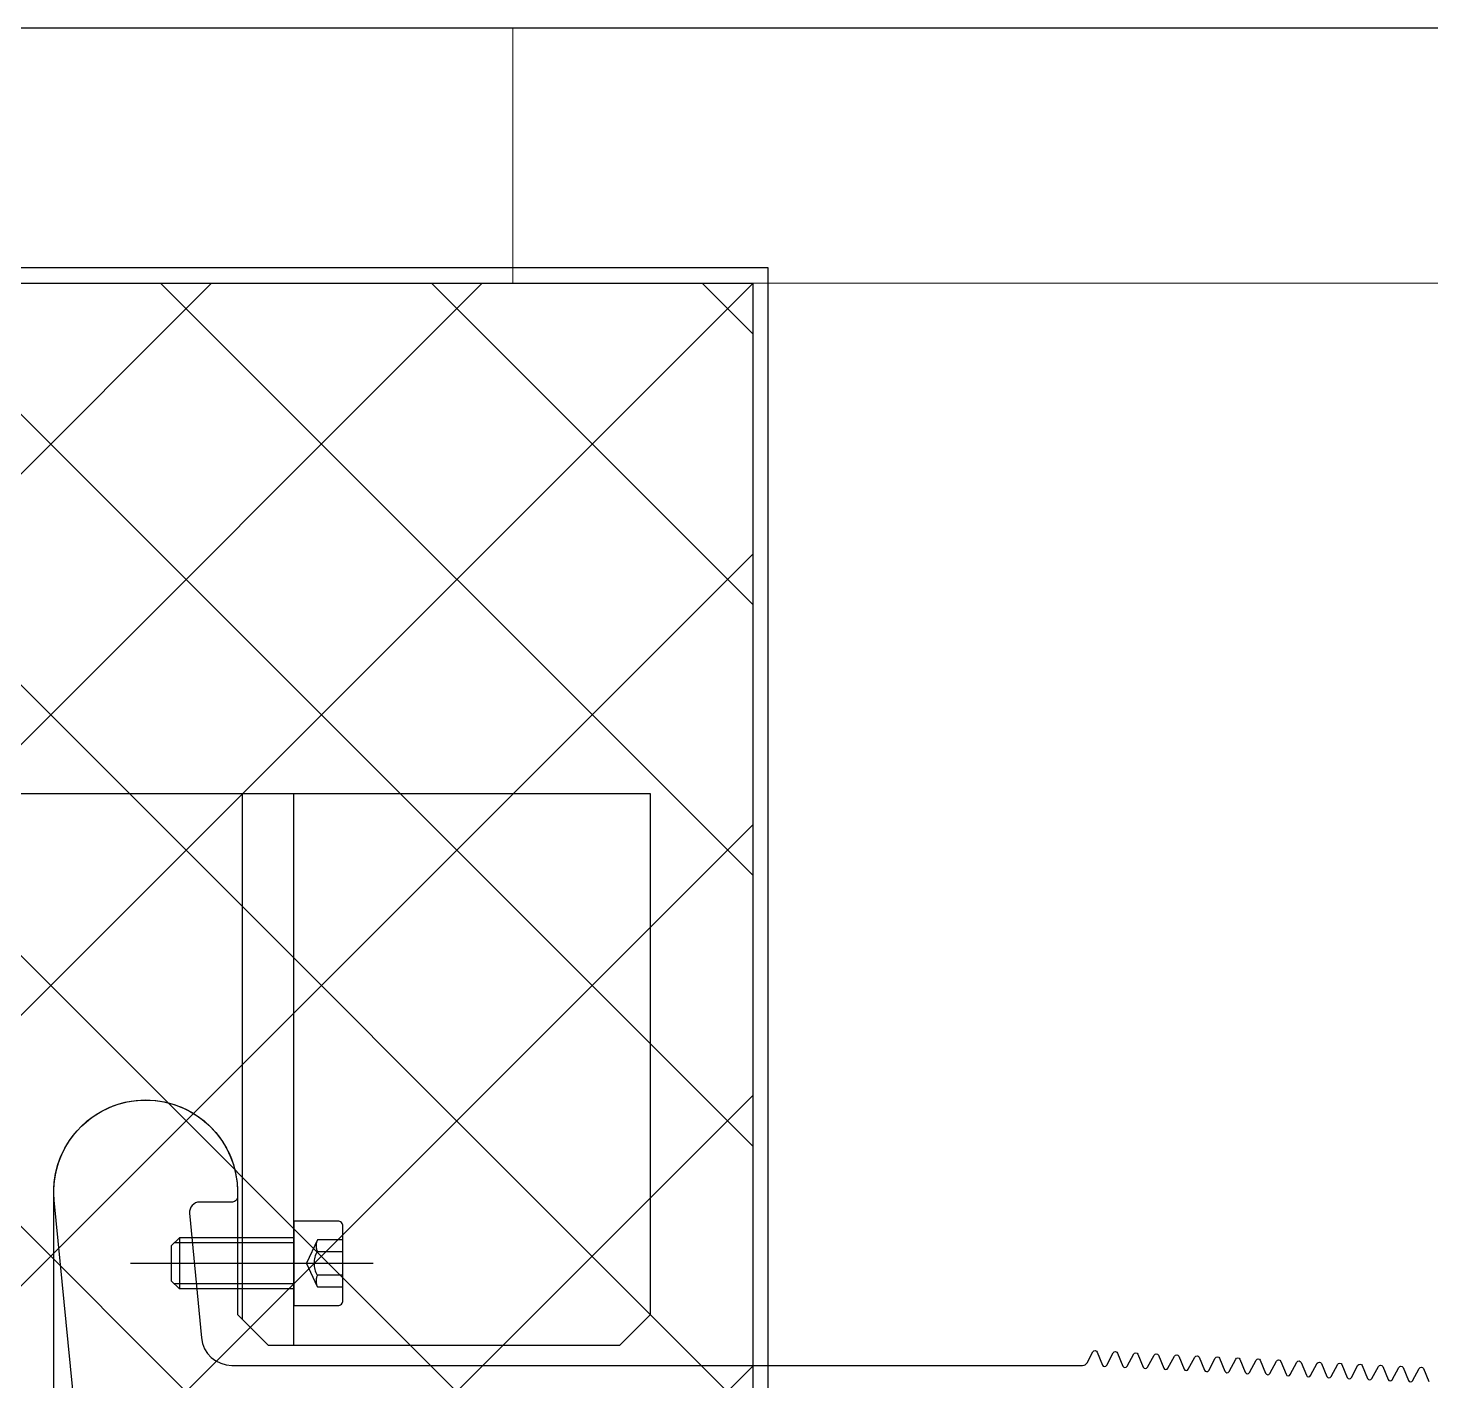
# Model space of a CAD drawing. Header units: millimetres. Extents: x 434053 to 1059003, y -2417481 to 936527.
# Drawn here: x 562416.3 to 562553.7, y -2231518.2 to -2231385.7 of the extents above; entities that cross this region are included whole.
import ezdxf

# ---------------------------------------------------------------- set-up
doc = ezdxf.new("R2010")
doc.units = ezdxf.units.MM
doc.header["$LTSCALE"] = 1000
doc.header["$MEASUREMENT"] = 0
for name, pattern in [('CENTER2', [1.125, 0.75, -0.125, 0.125, -0.125]), ('DOTE', [2.42, 2, -0.2, 0.02, -0.2]), ('HIDDEN', [9.525, 6.35, -3.175]), ('HIDDEN2', [4.7625, 3.175, -1.5875])]:
    doc.linetypes.add(name, pattern=pattern)
doc.layers.add('A-DETL-0001', color=4, linetype='Continuous', lineweight=15)
for name, color, linetype in [('DOTE', 16, 'DOTE'), ('EXTRUSION-V', 141, 'Continuous'), ('EXTRUSION2', 133, 'Continuous'), ('FASTENER', 191, 'Continuous'), ('INSUL', 8, 'HIDDEN'), ('STEEL', 3, 'Continuous')]:
    doc.layers.add(name, color=color, linetype=linetype)

# ---------------------------------------------------------------- blocks, each defined once
blk = doc.blocks.new('HSM05x12')
at = {"layer": 'FASTENER', "color": 9, "linetype": 'CENTER2'}
blk.add_line((0, -15.98), (0, 7.8), dxfattribs=at)
at = {"layer": 'FASTENER', "color": 8, "linetype": 'HIDDEN2'}
for p, q in [((-2.31, 4.82), (-2.31, 2.32)), ((-1.15, 2.32), (-1.15, 4.82)), ((1.15, 4.82), (1.15, 2.32)), ((2.31, 2.32), (2.31, 4.82)), ((-2.31, 2.32), (0, 1.24)), ((2.31, 2.32), (0, 1.24)), ((-2.5, 0), (-2.5, -6)), ((-2, 0), (-2, -6)), ((2, 0), (2, -6)), ((2.5, 0), (2.5, -6))]:
    blk.add_line(p, q, dxfattribs=at)
at = {"layer": 'FASTENER'}
for p, q in [((-2.5, -6), (-2.5, -11.2)), ((2.5, -6), (2.5, -11.2)), ((-2.5, -11.2), (-1.7, -12)), ((-1.7, -12), (1.7, -12)), ((2.5, -11.2), (1.7, -12))]:
    blk.add_line(p, q, dxfattribs=at)
at = {"layer": 'FASTENER', "color": 8}
for p, q in [((-2, -6), (-2, -11.7)), ((2, -6), (2, -11.7)), ((-2.5, -11.2), (2.5, -11.2))]:
    blk.add_line(p, q, dxfattribs=at)
at = {"layer": 'FASTENER'}
blk.add_lwpolyline([(-4.14, 0), (4.14, 0), (4.14, 4.32, 0.414214), (3.64, 4.82), (-3.64, 4.82, 0.414214), (-4.14, 4.32)], format="xyb", close=True, dxfattribs=at)
at = {"layer": 'FASTENER', "color": 8, "linetype": 'HIDDEN2'}
for centre, radius, start, end in [((-1.73, 3.56), 1.37, 245, 295), ((0, 4.21), 2.22, 238.6025, 301.3975), ((1.73, 3.56), 1.37, 245, 295)]:
    blk.add_arc(centre, radius, start, end, dxfattribs=at)
blk = doc.blocks.new('20221207-AZM03')
at = {"layer": 'EXTRUSION-V', "linetype": 'HIDDEN'}
for p, q in [((-26.46, 23.5, -0.01), (-26.46, 75, -0.01)), ((-21.46, 21, -0.01), (-21.46, 75, -0.01))]:
    blk.add_line(p, q, dxfattribs=at)
at = {"layer": 'EXTRUSION2', "elevation": 0.01}
blk.add_lwpolyline([(13.5, 24), (13.5, 75), (-86.7, 75), (-86.7, -20), (-47.96, -20), (-45.96, -18), (-44.96, -17), (-44.96, 36, -1), (-26.96, 36), (-26.96, 24), (-23.96, 21), (10.5, 21)], format="xyb", close=True, dxfattribs=at)
at = {"layer": 'EXTRUSION2'}
blk.add_lwpolyline([(-41.96, 5), (-44.92, 35.2, -1.069153), (-26.97, 35.6, -0.471403), (-27.46, 35), (-29.96, 35), (-30.67, 35, 0.442439), (-31.66, 33.9), (-30.5, 21.71, 0.38654), (-27.51, 19), (55.82, 19, 0.276468), (56.26, 19.26), (56.83, 20.33, -0.633585), (57.24, 20.31), (57.76, 19.04, 0.633585), (58.18, 19.02), (58.82, 20.23, -0.633585), (59.24, 20.2), (59.76, 18.94, 0.633585), (60.18, 18.92), (60.82, 20.12, -0.633585), (61.24, 20.1), (61.76, 18.84, 0.633585), (62.17, 18.82), (62.82, 20.02, -0.633585), (63.24, 20), (63.76, 18.74, 0.633585), (64.17, 18.72), (64.82, 19.92, -0.633585), (65.23, 19.9), (65.75, 18.64, 0.633585), (66.17, 18.62), (66.81, 19.82, -0.633585), (67.23, 19.8), (67.75, 18.54, 0.633585), (68.17, 18.51), (68.81, 19.72, -0.633585), (69.23, 19.7), (69.75, 18.43, 0.633585), (70.16, 18.41), (70.81, 19.62, -0.633585), (71.23, 19.6), (71.75, 18.33, 0.633585), (72.16, 18.31), (72.81, 19.52, -0.633585), (73.22, 19.5), (73.74, 18.23, 0.633585), (74.16, 18.21), (74.8, 19.42, -0.633585), (75.22, 19.4), (75.74, 18.13, 0.633585), (76.16, 18.11), (76.8, 19.32, -0.633585), (77.22, 19.29), (77.74, 18.03, 0.633585), (78.15, 18.01), (78.8, 19.21, -0.633585), (79.21, 19.19), (79.74, 17.93, 0.633585), (80.15, 17.91), (80.8, 19.11, -0.633585), (81.21, 19.09), (81.73, 17.83, 0.633585), (82.15, 17.81), (82.79, 19.01, -0.633585), (83.21, 18.99), (83.73, 17.73, 0.633585), (84.15, 17.71), (84.79, 18.91, -0.633585), (85.21, 18.89), (85.73, 17.63, 0.633585), (86.14, 17.6), (86.79, 18.81, -0.633585), (87.2, 18.79), (87.73, 17.52, 0.633585), (88.14, 17.5), (88.79, 18.71, -0.633585), (89.2, 18.69), (89.72, 17.42, 0.633585)], format="xyb", dxfattribs=at)
at = {"layer": 'FASTENER', "rotation": 270.0000000004102}
blk.add_blockref('HSM05x12', (-21.46, 29), dxfattribs=at)
blk = doc.blocks.new('A$C10057B61')
at = {"layer": 'INSUL'}
h = blk.add_hatch(dxfattribs=at)
h.set_pattern_fill('ANSI37', color=256, scale=150)
h.set_pattern_definition([(45, (-16993.661, 46845.087), (-13.258252, 13.258252), []), (135, (-16993.661, 46845.087), (-13.258252, -13.258252), [])])
h.paths.add_polyline_path([(15080.85, 15171.61), (15080.85, 15459.61), (15093.85, 15459.61), (15093.86, 15494.61), (15242.36, 15494.61), (15242.36, 15371.11), (15217.36, 15371.11), (15217.36, 15171.61)])
blk.add_lwpolyline([(15080.85, 15171.61), (15080.85, 15459.61), (15093.85, 15459.61), (15093.86, 15494.61), (15242.36, 15494.61), (15242.36, 15371.11), (15217.36, 15371.11), (15217.36, 15171.61)], close=True, dxfattribs=at)
at = {"layer": 'STEEL'}
blk.add_lwpolyline([(15095.85, 15508.89), (15095.85, 15494.61), (15242.36, 15494.61), (15242.36, 15371.61), (15280.85, 15371.61), (15290.39, 15381.86), (15289.29, 15382.88), (15280.19, 15373.11), (15243.86, 15373.11), (15243.86, 15496.11), (15097.35, 15496.11), (15097.35, 15508.89)], close=True, dxfattribs=at)
at = {"linetype": 'ByBlock'}
blk.add_blockref('20221207-AZM03', (15218.86, 15369.61), dxfattribs=at)

msp = doc.modelspace()

# ---------------------------------------------------------------- linework, layer by layer
at = {"layer": 'A-DETL-0001', "color": 2}
msp.add_lwpolyline([(564979.81, -2231385.66), (562463.74, -2231385.66), (562463.74, -2231410.66), (564979.81, -2231410.66)], dxfattribs=at)
at = {"layer": 'DOTE'}
msp.add_line((564979.81, -2231385.66), (555263.74, -2231385.66), dxfattribs=at)

# ---------------------------------------------------------------- block references
msp.add_blockref('A$C10057B61', (547244.88, -2246905.27))

doc.saveas('drawing.dxf')
